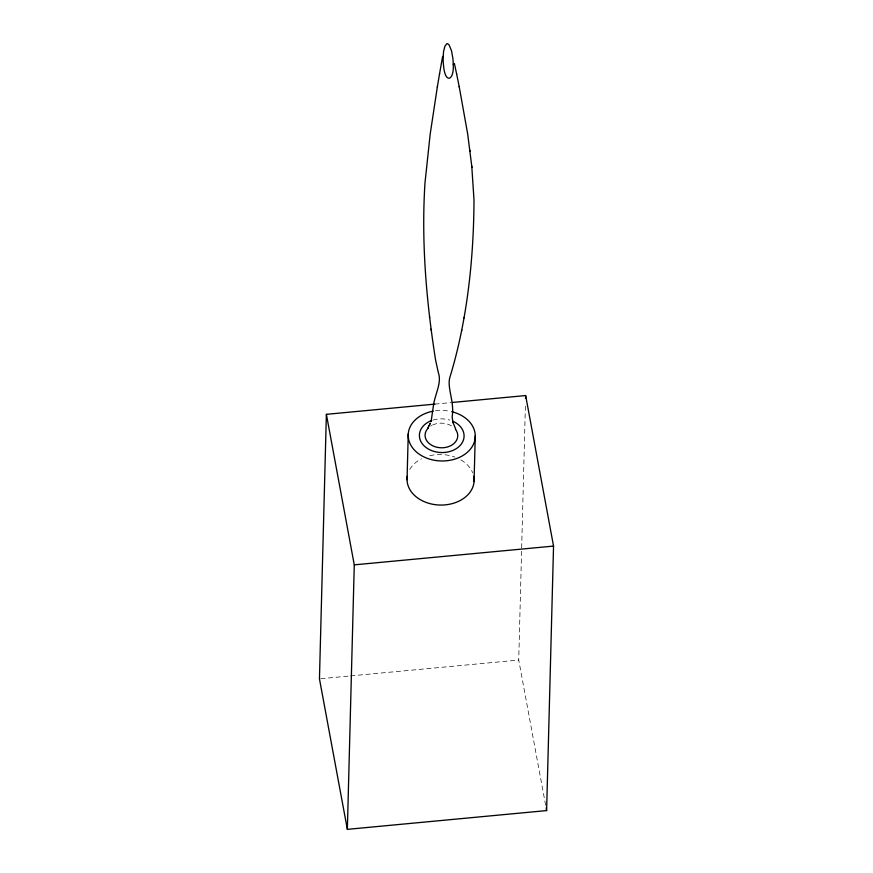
<?xml version="1.0" encoding="UTF-8"?>
<svg xmlns="http://www.w3.org/2000/svg" width="873" height="873" viewBox="0 0 873 873"><rect width="100%" height="100%" fill="white"/><g stroke="black" fill="none" stroke-linecap="round" stroke-linejoin="round"><path stroke-width="0.65" stroke-dasharray="4.37 3.27" d="M545.636 805.244L518.726 660.053L525.404 405.105M434.83 404.112L451.09 402.584M320.806 678.703L349.276 676.018M350.63 675.888L518.726 660.053M409.753 469.467A33.545 25.273 1.5 0 1 421.441 458.805M429.778 455.728A33.545 25.273 1.5 0 1 454.855 457.07M460.857 459.875A33.545 25.273 1.5 0 1 472.686 472.839M435.452 410.79A33.545 25.273 1.5 0 1 449.388 411.172M433.073 420.066A22.349 16.849 1.5 0 1 449.813 420.088M430.738 426.035A16.347 12.32 1.5 0 1 431.622 425.5M432.561 425.02A16.347 12.32 1.5 0 1 451.745 426.035"/><path stroke-width="1.31" d="M434.83 404.112L326.382 414.337L319.453 678.823L347.356 829.35L546.618 810.581L553.547 546.083L525.644 395.556L452.443 402.453M347.356 829.35L354.274 564.853L326.382 414.337M407.047 479.746L408.248 433.903M474.061 481.569L475.261 435.725M525.579 398.284L525.644 395.556M433.641 404.101L431.109 421.528M452.945 422.685L452.138 416.868C454.778 402.355 446.823 387.525 449.846 377.452C467.033 321.482 473.755 259.325 473.995 199.895L471.769 166.176M437.417 86.471L430.182 134.136L424.976 183.057C421.201 242.159 426.373 301.665 435.583 360.036L438.311 372.542C441.727 382.156 436.205 391.497 433.717 403.61M439.49 74.14L442.622 56.407M461.642 330.802L461.773 329.994M463.694 318.427L463.847 317.532M437.318 87.049L439.566 73.692M430.105 423.82L430.389 423.219L429.036 425.828M427.606 428.327L429.407 425.173M354.274 564.853L553.547 546.083M455.684 429.079L452.661 421.539M454.407 63.522L456.666 74.15M459.176 86.482L467.699 134.147L471.911 167.376M456.568 73.703L459.296 87.06M546.127 807.907L546.618 810.581M469.969 150.309L470.089 151.411M429.516 316.615L429.614 317.521M430.869 329.176L430.967 329.983M473.723 476.287A33.545 25.273 1.5 0 1 441.04 505.063A33.545 25.273 1.5 0 1 407.309 476.232M451.647 411.663A33.545 25.273 1.5 0 1 468.681 451.057A33.545 25.273 1.5 0 1 413.966 449.562A33.545 25.273 1.5 0 1 433.172 411.161M452.64 421.113A22.349 16.849 1.5 0 1 458.718 446.845A22.349 16.849 1.5 0 1 424.147 445.896A22.349 16.849 1.5 0 1 431.655 420.546M455.455 429.32A16.347 12.32 1.5 0 1 451.516 445.274A16.347 12.32 1.5 0 1 429.963 444.128A16.347 12.32 1.5 0 1 428.392 427.879M453.218 64.264C454.386 80.676 445.132 84.365 443.571 65.846A72.066 67.908 -22.5 0 1 443.146 60.019L443.419 52.926A41.075 38.707 -22.5 0 1 443.67 51.071L444.946 46.105L446.889 43.694A1.211 1.146 -22.5 0 1 447.445 43.672L448.613 44.381A5.696 5.369 -22.5 0 1 449.159 45.058L451.527 50.82L452.901 58.524A72.284 68.116 -22.5 0 1 453.218 64.264"/></g></svg>
